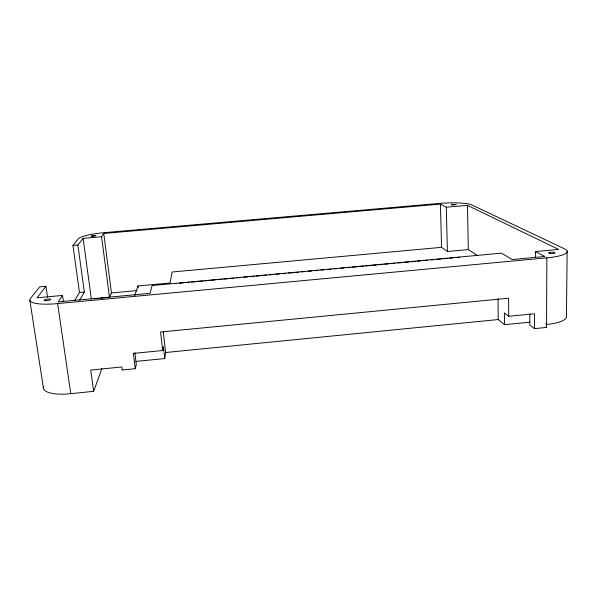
<?xml version="1.0" encoding="UTF-8"?>
<svg xmlns="http://www.w3.org/2000/svg" width="597" height="597" viewBox="0 0 597 597"><rect width="100%" height="100%" fill="white"/><g stroke="black" fill="none" stroke-linecap="round" stroke-linejoin="round"><path stroke-width="0.9" d="M74.782 300.388L79.483 292.485L72.946 245.486L78.282 238.83A23.507 3.895 -6.3 0 1 104.684 232.606L440.429 203.331A26.746 4.366 -2.4 0 1 471.488 204.786L564.337 248.755A31.372 6.597 -0.6 0 1 546.852 257.837L546.531 327.432L534.494 328.634L534.509 313.746L508.711 316.298L504.383 312.903L504.487 324.686L529.83 322.164M535.464 257.15L535.464 251.553L558.62 249.404L467.466 205.361L446.287 207.211L440.399 204.07L103.751 233.457L101.58 236.725L109.467 297.388L106.751 297.642M567.15 251.3L566.449 316.44A30.76 8.589 0.7 0 1 546.546 324.462A12.962 3.754 0.9 0 0 545.8 324.014M135.937 361.416L164.735 358.551L165.638 352.506L163.265 331.813M43.469 386.938A31.82 10.082 -9.5 0 0 70.789 393.654L93.669 391.319L90.722 370.073L121.833 366.954L122.228 370.006L135.258 368.7L133.347 353.409L162.705 350.514L163.347 346.499L164.735 358.551M135.258 368.7L136.31 364.424L134.862 352.797M134.721 295.642L137.929 285.963L170.138 282.985L172.093 272.001L441.579 247.337L447.422 251.509L468.317 249.591L477.69 255.688M93.669 391.319L101.863 368.64M109.467 297.388L111.445 292.948L103.751 233.457M79.752 300.037L84.341 292.037L77.879 245.046L83.11 238.337L101.58 236.725M546.852 257.837L57.611 303.575A32.693 7.261 -7.8 0 1 30.566 298.269L39.723 286.858L45.909 286.291L37.029 297.791L62.498 295.433L58.193 301.903L150.019 293.336L152.078 285.515L501.443 253.158L512.248 259.531L544.867 256.479L535.464 251.553M165.638 352.506L498.241 319.544L504.487 324.686M111.445 292.948L137.101 290.56M94.065 298.821L98.595 298.403M100.408 298.231L104.938 297.806M79.483 292.485L84.341 292.037M174.72 283.665L176.57 283.493M179.346 283.239L183.055 282.896M184.906 282.724L189.533 282.291M191.383 282.12L196.01 281.694M197.861 281.523L202.495 281.09M204.346 280.918L208.972 280.493M210.823 280.321L215.457 279.889M217.308 279.717L221.935 279.292M223.785 279.12L228.412 278.695M230.263 278.523L233.972 278.18M236.748 277.918L240.449 277.575M243.225 277.321L247.859 276.889M249.71 276.717L254.337 276.292M256.188 276.12L260.814 275.687M262.673 275.515L266.374 275.172M269.15 274.918L272.851 274.575M275.627 274.314L279.336 273.971M282.112 273.717L285.814 273.374M288.59 273.12L293.217 272.687M295.075 272.516L298.776 272.172M301.552 271.919L305.254 271.575M308.03 271.314L311.738 270.971M314.515 270.717L318.216 270.374M320.992 270.113L324.693 269.769M327.477 269.516L331.178 269.172M333.954 268.911L337.656 268.568M340.432 268.314L344.141 267.971M346.917 267.717L350.618 267.374M352.469 267.202L357.096 266.769M358.946 266.598L363.58 266.172M365.431 266.001L370.058 265.568M371.909 265.396L376.543 264.971M378.394 264.799L383.02 264.367M384.871 264.195L389.498 263.77M391.356 263.598L395.057 263.255M397.833 262.993L402.46 262.568M404.311 262.396L408.945 261.971M410.796 261.799L415.422 261.367M417.273 261.195L420.975 260.852M423.758 260.598L427.459 260.255M431.161 259.911L433.922 259.65M436.691 259.397L441.295 258.971M443.138 258.8L447.743 258.374M449.586 258.202L453.272 257.859M456.041 257.606L459.72 257.262M72.946 245.486L77.879 245.046M534.494 328.634L529.83 325.089L529.823 314.022M29.85 300.321L43.469 388.311M45.909 286.291L47.544 297.291M57.611 303.575L70.789 393.654M62.498 295.433L63.424 301.821M83.11 238.337L91.348 299.075M137.929 285.963L138.146 287.739M162.705 350.514L160.563 332.007L508.584 298.216L508.711 316.298M440.399 204.07L441.579 247.337M446.287 207.211L447.422 251.509M467.466 205.361L468.317 249.591M498.025 298.672L498.241 319.544M545.792 326.977A12.947 3.791 0.9 0 1 546.531 327.432M122.228 370.006A13.179 4.179 -8 0 1 122.504 369.424M456.056 204.607L451.504 204.808L456.056 204.607M549.882 253.449A3.246 0.687 -0.4 0 0 555.076 252.956A3.246 0.687 -0.4 0 0 550.598 252.27A3.246 0.687 -0.4 0 0 549.882 253.449M45.297 300.701A3.388 0.754 -8.1 0 0 50.767 299.515A3.388 0.754 -8.1 0 0 46.32 299.261A3.388 0.754 -8.1 0 0 45.297 300.701M92.117 236.337A2.373 0.388 -6.4 0 0 95.886 235.666A2.373 0.388 -6.4 0 0 92.632 235.614A2.373 0.388 -6.4 0 0 92.117 236.337"/></g></svg>
